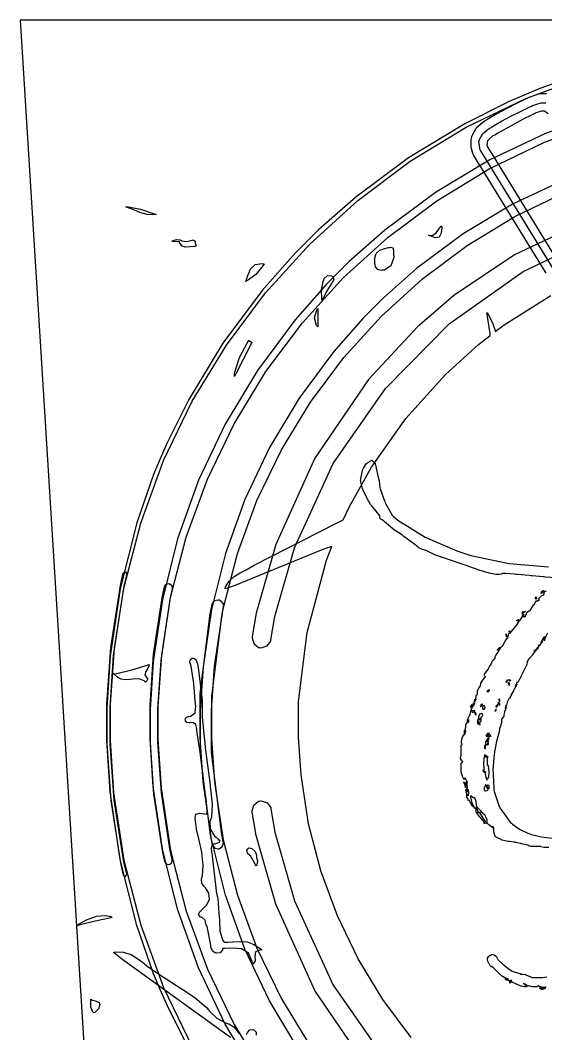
# Model space of a CAD drawing. Extents: x 103 to 248, y 22 to 332.
# Drawn here: x 111.4 to 154.9, y 112.5 to 196.6 of the extents above; entities that cross this region are included whole.
import ezdxf

# ---------------------------------------------------------------- set-up
doc = ezdxf.new("R2010")
doc.units = 0
doc.header["$MEASUREMENT"] = 0

msp = doc.modelspace()

# ---------------------------------------------------------------- linework, layer by layer
at = {"color": 32}
for points in [[(178.329, 196.603), (111.372, 196.603), (117.651, 95.25)], [(154.987, 190.5), (154.729, 190.5), (154.729, 190.5), (154.402, 190.5), (153.537, 190.209), (153.422, 190.147), (153.191, 190.036), (152.496, 189.694), (151.703, 189.289), (150.923, 188.863), (150.256, 188.479), (150.037, 188.347), (149.86, 188.243), (149.171, 187.652), (148.766, 186.956), (148.732, 186.796), (148.704, 186.673), (148.704, 186.064), (148.88, 185.491), (148.942, 185.385), (154.94, 175.613)], [(155.601, 177.165), (150.609, 185.315), (150.107, 186.126), (150.063, 186.206), (150.129, 186.619), (150.564, 187.034), (150.706, 187.113), (150.924, 187.237), (151.58, 187.608), (152.333, 188.022), (153.092, 188.423), (153.763, 188.765), (153.988, 188.877), (154.076, 188.913), (154.565, 189.089), (154.729, 189.089), (154.729, 189.089), (154.833, 189.089), (155.134, 188.878)], [(143.761, 112.236), (141.412, 115.375), (139.368, 118.736), (137.651, 122.302), (136.278, 126.049), (135.272, 129.959), (134.654, 134.01), (134.444, 137.14), (134.444, 138.183), (134.444, 140.091), (135.158, 145.813), (136.754, 151.819), (137.195, 152.965), (136.453, 152.701), (132.793, 151.201), (129.099, 149.702), (128.341, 149.437), (128.392, 149.6), (128.661, 150.053), (129.103, 150.469), (129.605, 150.767), (129.982, 150.957), (130.105, 151.025), (130.756, 151.395), (137.459, 154.843), (138.148, 155.152), (138.666, 156.276), (140.495, 159.524), (143.333, 163.562), (146.62, 167.222), (149.349, 169.711), (150.319, 170.462), (150.309, 170.63), (150.079, 172.209), (150.071, 172.368), (150.168, 172.174), (150.526, 171.415), (150.724, 170.869), (150.742, 170.78), (151.474, 171.327), (155.341, 173.779)], [(128.8, 112.211), (119.971, 118.579), (119.098, 119.275), (119.289, 119.316), (119.891, 119.311), (120.552, 119.108), (121.121, 118.759), (121.509, 118.459), (121.638, 118.357), (121.867, 118.164), (123.088, 117.33), (124.328, 116.549), (124.567, 116.381), (124.777, 116.24), (125.832, 115.527), (126.796, 114.706), (126.964, 114.512), (127.07, 114.39), (127.652, 113.829), (128.375, 113.426), (128.552, 113.382), (128.648, 113.356), (129.077, 113.101), (129.416, 112.704), (129.469, 112.606), (129.514, 112.528)], [(130.127, 112.477), (130.175, 112.572), (130.21, 112.634), (130.386, 112.845), (130.635, 112.879), (130.704, 112.853), (130.765, 112.837), (130.915, 112.66), (130.925, 112.413)]]:
    msp.add_lwpolyline(points, dxfattribs=at)
at = {"color": 7}
for points in [[(158.461, 192.34), (154.442, 190.947), (153.142, 190.394), (151.885, 189.862), (148.215, 188.022), (143.559, 185.2), (139.185, 181.941), (136.085, 179.225), (135.114, 178.259), (134.142, 177.287), (131.411, 174.188), (128.147, 169.814), (125.331, 165.158), (123.505, 161.49), (122.979, 160.231), (122.426, 158.931), (121.033, 154.911), (119.644, 149.441), (118.81, 143.847), (118.533, 139.573), (118.533, 138.148), (118.533, 136.579), (118.877, 131.869), (119.678, 126.709), (119.908, 125.695), (119.917, 125.678), (120.067, 125.581), (120.085, 125.589), (120.103, 125.598), (120.2, 125.749), (120.191, 125.765), (119.961, 126.78), (119.159, 131.918), (118.816, 136.591), (118.816, 138.148), (118.816, 139.589), (119.107, 143.904), (119.962, 149.497), (121.354, 154.896), (123.253, 160.074), (125.63, 165.004), (128.458, 169.654), (131.706, 174), (135.347, 178.008), (139.353, 181.653), (143.693, 184.904), (148.342, 187.734), (153.27, 190.114), (158.446, 192.016)], [(155.539, 176), (149.542, 185.773), (149.498, 185.835), (149.383, 186.549), (149.401, 186.619), (149.427, 186.726), (149.722, 187.206), (150.247, 187.635), (150.39, 187.714), (150.607, 187.845), (151.27, 188.228), (152.038, 188.649), (152.819, 189.043), (153.509, 189.371), (153.741, 189.478), (153.837, 189.522), (154.532, 189.758), (154.763, 189.758), (154.926, 189.758)], [(159.757, 188.935), (154.896, 187.197), (150.228, 184.989), (145.785, 182.321), (141.596, 179.203), (138.62, 176.582), (137.69, 175.647), (136.758, 174.717), (134.144, 171.741), (131.031, 167.551), (128.363, 163.109), (126.153, 158.441), (124.412, 153.58), (123.153, 148.553), (122.388, 143.386), (122.131, 139.431), (122.131, 138.113), (122.131, 136.689), (122.426, 132.416), (123.128, 127.742), (123.332, 126.824), (123.34, 126.78), (123.471, 126.621), (123.675, 126.569), (123.719, 126.577), (123.763, 126.587), (123.921, 126.717), (123.974, 126.92), (123.965, 126.964), (123.771, 127.874), (123.074, 132.504), (122.767, 136.737), (122.767, 138.148), (122.767, 139.488), (123.037, 143.505), (123.833, 148.708), (125.127, 153.732), (126.894, 158.549), (129.106, 163.134), (131.735, 167.459), (134.755, 171.498), (138.143, 175.226), (141.868, 178.615), (145.905, 181.636), (150.227, 184.267), (154.809, 186.479), (159.622, 188.244)], [(156.479, 183.378), (152.178, 181.342), (148.083, 178.879), (144.221, 176.002), (141.476, 173.583), (140.618, 172.721), (139.758, 171.862), (137.348, 169.116), (134.48, 165.249), (132.023, 161.151), (129.989, 156.846), (128.389, 152.363), (127.231, 147.727), (126.53, 142.969), (126.294, 139.326), (126.294, 138.113), (126.294, 135.643), (127.114, 129.046), (127.283, 128.235), (127.291, 128.174), (127.484, 127.94), (127.784, 127.865), (127.846, 127.882), (127.908, 127.9), (128.142, 128.098), (128.217, 128.385), (128.199, 128.447), (128.04, 129.241), (127.212, 135.895), (127.212, 138.113), (127.212, 139.338), (127.46, 143.013), (128.189, 147.773), (129.374, 152.37), (130.992, 156.778), (133.018, 160.973), (135.427, 164.932), (138.194, 168.631), (141.296, 172.041), (144.708, 175.143), (148.405, 177.911), (152.364, 180.321), (156.56, 182.345)], [(159.534, 180.557), (152.334, 177.139), (147.319, 173.775), (145.803, 172.472), (144.3, 171.185), (140.242, 166.794), (135.792, 160.289), (132.547, 153.13), (130.912, 147.425), (130.598, 145.485), (130.58, 145.38), (130.73, 144.895), (131.127, 144.587), (131.233, 144.569), (131.338, 144.552), (131.823, 144.701), (132.133, 145.098), (132.151, 145.204), (132.467, 147.144), (134.112, 152.852), (137.317, 159.844), (141.633, 166.07), (146.926, 171.415), (153.066, 175.769), (159.916, 179.018)], [(155.777, 150.363), (154.896, 150.416), (154.799, 150.424), (154.701, 150.434), (153.793, 150.522), (153.705, 150.53), (153.589, 150.54), (152.532, 150.628), (152.436, 150.636), (152.338, 150.646), (151.59, 150.706), (151.342, 150.706), (151.271, 150.672), (151.262, 150.664), (151.056, 150.636), (150.989, 150.636), (150.777, 150.636), (150.239, 150.75), (150.143, 150.777), (150.045, 150.804), (149.401, 150.998), (148.546, 151.299), (148.343, 151.378), (148.157, 151.422), (146.543, 151.987), (146.403, 152.047), (146.403, 152.011), (146.226, 152.083), (146.19, 152.093), (145.777, 152.242), (145.733, 152.26), (145.689, 152.277), (145.248, 152.514), (145.204, 152.54), (145.176, 152.55), (144.938, 152.638), (144.921, 152.647), (144.903, 152.656), (144.691, 152.709), (144.675, 152.717), (144.647, 152.717), (144.577, 152.745), (144.569, 152.753), (144.559, 152.762), (144.382, 152.877), (144.356, 152.893), (144.329, 152.911), (143.95, 153.212), (143.897, 153.246), (143.844, 153.282), (143.176, 153.785), (143.087, 153.847), (143.051, 153.881), (142.452, 154.27), (142.416, 154.288), (142.089, 154.553), (142.063, 154.587), (141.358, 155.152), (141.358, 155.152), (141.296, 155.178), (141.288, 155.186), (141.278, 155.196), (141.19, 155.284), (141.181, 155.292), (141.181, 155.505), (141.181, 155.505), (140.794, 155.998), (140.766, 156.016), (140.476, 156.343), (140.442, 156.387), (140.406, 156.431), (140.115, 156.925), (140.089, 156.986), (140.061, 157.04), (139.796, 157.631), (139.77, 157.692), (139.743, 157.754), (139.602, 158.309), (139.594, 158.361), (139.584, 158.433), (139.735, 159.261), (139.77, 159.349), (139.814, 159.447), (140.069, 159.826), (140.396, 160.065), (140.476, 160.091), (140.51, 160.1), (140.776, 159.834), (140.794, 159.772), (140.811, 159.712), (140.987, 158.918), (141.005, 158.82), (141.111, 158.397), (141.181, 157.832), (141.207, 157.736), (141.56, 156.731), (141.604, 156.633), (141.648, 156.529), (142.204, 155.557), (142.276, 155.469), (142.673, 155.144), (144.926, 153.724), (147.548, 152.586), (148.131, 152.4), (148.704, 152.207), (151.883, 151.546), (155.153, 151.271)], [(125.331, 111.281), (123.505, 114.949), (122.979, 116.204), (122.426, 117.507), (121.033, 121.526), (119.644, 126.996), (118.81, 132.592), (118.533, 136.865), (118.533, 138.289), (118.533, 139.86), (118.877, 144.569), (119.678, 149.728), (119.908, 150.742), (119.917, 150.76), (120.067, 150.858), (120.085, 150.848), (120.103, 150.84), (120.2, 150.69), (120.191, 150.672), (119.961, 149.658), (119.159, 144.52), (118.816, 139.847), (118.816, 138.289), (118.816, 136.85), (119.107, 132.534), (119.962, 126.944), (121.354, 121.546), (123.253, 116.368), (125.63, 111.442)], [(131.031, 108.887), (128.363, 113.33), (126.153, 117.996), (124.412, 122.858), (123.153, 127.886), (122.388, 133.051), (122.131, 137.007), (122.131, 138.325), (122.131, 139.75), (122.426, 144.022), (123.128, 148.697), (123.332, 149.614), (123.34, 149.658), (123.471, 149.816), (123.675, 149.87), (123.719, 149.86), (123.763, 149.852), (123.921, 149.72), (123.974, 149.516), (123.965, 149.472), (123.771, 148.564), (123.074, 143.933), (122.767, 139.7), (122.767, 138.289), (122.767, 136.951), (123.037, 132.934), (123.833, 127.732), (125.127, 122.71), (126.894, 117.894), (129.106, 113.312), (131.735, 108.99)], [(155.177, 127.988), (154.919, 127.988), (154.833, 127.988), (154.754, 127.988), (154.525, 128.05), (154.517, 128.058), (154.34, 128.058), (154.322, 128.058), (154.27, 128.058), (154.27, 128.058), (154.252, 128.058), (154.212, 128.058), (154.2, 128.058), (153.741, 128.058), (153.713, 128.058), (153.643, 128.086), (153.635, 128.094), (153.607, 128.094), (153.537, 128.12), (153.529, 128.129), (153.519, 128.138), (153.446, 128.165), (153.422, 128.165), (153.378, 128.174), (152.911, 128.297), (152.859, 128.305), (152.805, 128.323), (152.474, 128.411), (152.364, 128.411), (152.328, 128.421), (151.923, 128.473), (151.871, 128.481), (151.817, 128.491), (151.316, 128.605), (151.271, 128.623), (151.217, 128.641), (150.803, 128.844), (150.777, 128.87), (150.741, 128.898), (150.627, 129.276), (150.636, 129.329), (150.636, 129.329), (150.636, 129.363), (150.636, 129.363), (150.636, 129.399), (150.636, 129.435), (150.636, 129.514), (150.636, 129.54), (150.636, 129.594), (150.547, 129.735), (150.53, 129.752), (150.53, 129.61), (150.213, 129.858), (150.107, 129.963), (150.107, 129.963), (150.071, 129.963), (150.071, 129.963), (150.037, 129.963), (149.967, 130.035), (150.071, 130.035), (150.079, 130.044), (150.079, 130.219), (150.071, 130.245), (150.061, 130.273), (149.913, 130.599), (149.895, 130.634), (149.877, 130.67), (149.552, 130.934), (149.508, 130.951), (149.614, 130.951), (149.261, 131.304), (149.295, 131.34), (149.225, 131.34), (149.215, 131.349), (149.189, 131.422), (149.189, 131.446), (149.189, 131.516), (149.155, 131.763), (149.145, 131.798), (149.085, 132.009), (149.085, 132.009), (149.085, 132.037), (148.995, 132.107), (148.978, 132.115), (148.916, 132.115), (148.748, 132.23), (148.732, 132.256), (148.66, 132.221), (148.678, 132.161), (148.792, 131.692), (148.802, 131.656), (148.81, 131.63), (148.96, 131.367), (148.978, 131.34), (148.942, 131.34), (148.942, 131.367), (148.828, 131.437), (148.802, 131.446), (148.784, 131.516), (148.612, 131.869), (148.555, 131.869), (148.483, 131.869), (148.483, 131.922), (148.457, 132.079), (148.449, 132.079), (148.379, 132.079), (148.379, 132.079), (148.379, 132.292), (148.379, 132.362), (148.379, 132.424), (148.316, 132.6), (148.307, 132.608), (148.334, 132.582), (148.422, 132.345), (148.413, 132.328), (148.519, 132.292), (148.528, 132.328), (148.555, 132.514), (148.555, 132.574), (148.546, 132.584), (148.492, 132.734), (148.483, 132.751), (148.413, 132.751), (148.449, 133.033), (148.413, 133.103), (148.422, 133.148), (148.395, 133.5), (148.379, 133.526), (148.361, 133.554), (148.245, 133.765), (148.237, 133.773), (148.237, 133.773), (148.175, 133.642), (148.167, 133.633), (148.167, 133.66), (148.113, 133.739), (148.096, 133.739), (148.096, 133.703), (148.078, 133.747), (147.928, 134.241), (147.92, 134.302), (147.91, 134.364), (147.91, 134.857), (147.92, 134.902), (147.92, 134.902), (147.92, 134.938), (147.92, 134.938), (147.92, 134.973), (147.954, 135.008), (147.954, 135.018), (147.99, 135.044), (147.99, 135.044), (147.99, 135.044), (148.042, 135.106), (148.06, 135.114), (148.051, 135.123), (147.972, 135.212), (147.954, 135.22), (147.945, 135.23), (147.858, 135.352), (147.85, 135.36), (147.92, 135.643), (147.928, 135.661), (147.928, 135.961), (147.92, 135.996), (147.92, 136.049), (147.92, 136.169), (147.92, 136.208), (147.92, 136.27), (147.92, 136.409), (147.92, 136.455), (147.928, 136.464), (147.99, 136.537), (147.99, 136.561), (147.981, 136.571), (147.954, 136.616), (147.954, 136.631), (147.954, 136.737), (147.954, 136.737), (147.981, 136.992), (147.99, 137.018), (147.998, 137.046), (148.087, 137.311), (148.096, 137.337), (148.096, 137.231), (148.105, 137.24), (148.193, 137.363), (148.203, 137.371), (148.211, 137.389), (148.211, 137.567), (148.203, 137.583), (148.237, 137.619), (148.237, 137.619), (148.237, 137.654), (148.237, 137.654), (148.237, 137.654), (148.237, 137.681), (148.237, 137.69), (148.273, 137.724), (148.263, 137.742), (148.263, 137.857), (148.273, 137.866), (148.273, 137.893), (148.298, 137.964), (148.307, 137.972), (148.307, 137.998), (148.307, 138.057), (148.307, 138.077), (148.307, 138.104), (148.307, 138.164), (148.307, 138.183), (148.413, 138.325), (148.59, 138.535), (148.562, 138.535), (148.503, 138.535), (148.483, 138.535), (148.466, 138.535), (148.413, 138.535), (148.413, 138.535), (148.59, 138.888), (148.66, 138.994), (148.66, 139.039), (148.686, 139.163), (148.696, 139.171), (148.802, 139.524), (148.81, 139.542), (148.872, 139.664), (148.872, 139.664), (148.908, 139.736), (148.978, 139.84), (149.013, 140.123), (149.013, 140.115), (149.067, 140.089), (149.085, 140.089), (149.085, 140.229), (149.119, 140.37), (149.155, 140.442), (149.155, 140.582), (149.189, 140.618), (149.189, 140.627), (149.225, 140.652), (149.225, 140.652), (149.225, 140.652), (149.261, 140.68), (149.261, 140.688), (149.261, 140.794), (149.261, 140.82), (149.261, 140.88), (149.261, 140.899), (149.261, 140.927), (149.261, 140.986), (149.261, 141.005), (149.437, 141.323), (149.437, 141.288), (149.508, 141.394), (149.542, 141.604), (149.55, 141.622), (149.701, 141.861), (149.718, 141.887), (149.736, 141.914), (149.913, 142.117), (149.931, 142.133), (149.921, 142.143), (149.86, 142.242), (149.86, 142.276), (149.86, 142.346), (149.86, 142.373), (149.913, 142.444), (149.931, 142.452), (149.939, 142.47), (150.142, 142.761), (150.177, 142.805), (150.319, 143.122), (150.39, 143.122), (150.39, 143.149), (150.414, 143.228), (150.424, 143.228), (150.39, 143.228), (150.398, 143.237), (150.46, 143.31), (150.46, 143.334), (150.46, 143.361), (150.496, 143.421), (150.496, 143.44), (150.566, 143.51), (150.592, 143.528), (150.742, 143.7), (150.742, 143.757), (150.742, 143.793), (150.742, 143.819), (150.767, 143.889), (150.777, 143.897), (151.059, 144.322), (151.095, 144.427), (151.129, 144.427), (151.201, 144.533), (151.165, 144.533), (151.201, 144.603), (151.201, 144.569), (151.342, 144.709), (151.358, 144.737), (151.536, 145.036), (151.554, 145.062), (151.57, 145.089), (151.721, 145.354), (151.73, 145.38), (151.801, 145.38), (151.765, 145.415), (151.781, 145.433), (151.835, 145.605), (151.835, 145.661), (151.907, 145.767), (151.977, 145.767), (152.047, 145.874), (152.011, 145.874), (152.083, 145.91), (152.576, 146.509), (152.593, 146.536), (152.761, 146.8), (152.789, 146.826), (152.805, 146.853), (153.017, 147.205), (153.035, 147.249), (153.106, 147.179), (153.07, 147.108), (153.142, 147.108), (153.176, 147.144), (153.246, 147.144), (153.246, 147.17), (153.272, 147.233), (153.282, 147.249), (153.282, 147.277), (153.318, 147.336), (153.318, 147.355), (153.318, 147.355), (153.37, 147.489), (153.388, 147.497), (153.352, 147.497), (153.387, 147.515), (153.653, 147.691), (153.671, 147.708), (153.697, 147.726), (153.784, 147.876), (153.775, 147.884), (153.793, 147.928), (153.938, 148.131), (153.988, 148.131), (153.988, 148.175), (154.048, 148.299), (154.058, 148.307), (154.2, 148.483), (154.2, 148.449), (154.27, 148.449), (154.27, 148.483), (154.34, 148.483), (154.34, 148.483), (154.376, 148.511), (154.376, 148.519), (154.366, 148.529), (154.34, 148.602), (154.34, 148.626), (154.348, 148.635), (154.437, 148.714), (154.446, 148.732), (154.455, 148.741), (154.543, 148.828), (154.553, 148.836), (154.561, 148.846), (154.648, 148.934), (154.657, 148.942), (154.657, 148.908), (154.684, 148.918), (154.799, 148.989), (154.799, 149.013), (154.799, 149.04), (154.799, 149.1), (154.799, 149.119), (154.763, 149.119), (154.905, 149.261), (154.914, 149.253), (155, 149.287)], [(134.48, 111.153), (132.023, 115.252), (129.989, 119.557), (128.389, 124.04), (127.231, 128.676), (126.53, 133.434), (126.294, 137.076), (126.294, 138.289), (126.294, 140.758), (127.114, 147.356), (127.283, 148.167), (127.291, 148.229), (127.484, 148.463), (127.784, 148.537), (127.846, 148.519), (127.908, 148.511), (128.142, 148.317), (128.217, 148.016), (128.199, 147.954), (128.04, 147.161), (127.212, 140.508), (127.212, 138.289), (127.212, 137.065), (127.46, 133.39), (128.189, 128.63), (129.374, 124.033), (130.992, 119.625), (133.018, 115.43), (135.427, 111.471)], [(155.072, 145.759), (154.922, 145.495), (154.905, 145.451), (154.905, 145.451), (154.905, 145.415), (154.905, 145.415), (154.905, 145.38), (154.896, 145.398), (154.833, 145.485), (154.833, 145.485), (154.905, 145.344), (154.763, 145.238), (154.763, 145.266), (154.799, 145.325), (154.799, 145.344), (154.799, 145.372), (154.799, 145.431), (154.799, 145.451), (154.781, 145.434), (154.666, 145.292), (154.657, 145.274), (154.648, 145.266), (154.587, 145.141), (154.587, 145.098), (154.657, 145.062), (154.376, 144.709), (154.366, 144.719), (154.304, 144.779), (154.304, 144.779), (154.34, 144.675), (154.128, 144.392), (153.952, 144.146), (153.934, 144.128), (153.784, 143.915), (153.775, 143.897), (153.766, 143.889), (153.591, 143.687), (153.565, 143.651), (153.537, 143.625), (153.388, 143.407), (153.388, 143.334), (153.352, 143.158), (153.106, 142.663), (153.096, 142.655), (153.008, 142.444), (152.999, 142.416), (152.981, 142.382), (152.867, 142.179), (152.859, 142.169), (152.849, 142.169), (152.823, 142.117), (152.823, 142.099), (152.823, 142.073), (152.797, 142.003), (152.789, 141.993), (152.612, 141.676), (152.506, 141.676), (152.506, 141.534), (152.436, 141.323), (152.418, 141.297), (152.268, 141.032), (152.26, 141.005), (152.25, 140.979), (152.073, 140.716), (152.047, 140.688), (152.047, 140.582), (151.977, 140.476), (151.977, 140.476), (151.977, 140.442), (151.977, 140.442), (151.977, 140.406), (151.967, 140.397), (151.907, 140.335), (151.907, 140.335), (151.907, 140.335), (151.879, 140.299), (151.871, 140.299), (151.835, 140.265), (151.825, 140.247), (151.739, 140.045), (151.73, 140.017), (151.721, 140.001), (151.667, 139.798), (151.658, 139.77), (151.658, 139.77), (151.624, 139.77), (151.624, 139.77), (151.588, 139.77), (151.658, 139.63), (151.649, 139.613), (151.588, 139.493), (151.588, 139.453), (151.579, 139.437), (151.526, 139.321), (151.518, 139.311), (151.518, 139.223), (151.456, 138.994), (151.448, 138.958), (151.448, 138.924), (151.448, 138.924), (151.448, 138.888), (151.448, 138.888), (151.448, 138.854), (151.43, 138.81), (151.271, 138.642), (151.271, 138.642), (151.271, 138.465), (151.271, 138.421), (151.244, 138.307), (151.235, 138.289), (151.226, 138.272), (151.173, 138.034), (151.165, 138.006), (151.165, 137.99), (151.138, 137.946), (151.129, 137.936), (151.12, 137.928), (151.095, 137.882), (151.095, 137.866), (151.095, 137.84), (151.095, 137.781), (151.095, 137.76), (151.095, 137.743), (151.095, 137.703), (151.095, 137.69), (150.883, 136.878), (150.855, 136.799), (150.688, 135.917), (150.672, 135.819), (150.662, 135.723), (150.574, 134.753), (150.566, 134.655), (150.548, 134.515), (150.609, 132.927), (150.636, 132.751), (150.662, 132.618), (151.068, 131.393), (151.129, 131.269), (151.191, 131.155), (151.985, 130.096), (152.083, 129.999), (152.18, 129.91), (152.761, 129.505), (153.449, 129.17), (153.599, 129.117), (153.749, 129.064), (154.583, 128.862), (155.459, 128.764)], [(140.242, 109.609), (135.792, 116.114), (132.547, 123.273), (130.912, 128.977), (130.598, 130.917), (130.58, 131.022), (130.73, 131.507), (131.127, 131.816), (131.233, 131.833), (131.338, 131.851), (131.823, 131.702), (132.133, 131.304), (132.151, 131.197), (132.467, 129.258), (134.112, 123.551), (137.317, 116.558), (141.633, 110.333)], [(154.94, 116.346), (154.869, 116.346), (154.869, 116.346), (154.833, 116.373), (154.833, 116.381), (154.553, 116.381), (154.553, 116.417), (154.481, 116.417), (154.446, 116.417), (154.41, 116.417), (154.392, 116.417), (154.34, 116.497), (154.34, 116.523), (154.164, 116.417), (154.128, 116.417), (154.094, 116.417), (154.032, 116.417), (153.892, 116.417), (153.847, 116.417), (153.767, 116.417), (153.545, 116.506), (153.529, 116.523), (153.501, 116.506), (153.309, 116.417), (153.246, 116.417), (153.148, 116.417), (152.903, 116.479), (152.859, 116.487), (152.815, 116.497), (152.196, 116.771), (152.117, 116.805), (152.153, 116.84), (152.083, 116.946), (152.055, 116.946), (151.985, 116.885), (151.977, 116.876), (151.801, 116.946), (151.801, 116.982), (151.711, 117.078), (151.694, 117.086), (151.676, 117.086), (151.624, 117.086), (151.624, 117.086), (151.588, 117.086), (151.554, 117.158), (151.536, 117.168), (151.27, 117.343), (151.235, 117.369), (151.2, 117.396), (150.697, 117.89), (150.636, 117.968), (150.627, 117.96), (150.388, 118.11), (150.354, 118.145), (150.309, 118.181), (150.107, 118.605), (150.107, 118.746), (150.107, 118.807), (150.221, 118.976), (150.247, 118.992), (150.274, 119.01), (150.439, 119.098), (150.496, 119.098), (150.54, 119.098), (150.654, 119.072), (150.672, 119.063), (150.688, 119.054), (150.803, 118.966), (150.813, 118.956), (150.813, 118.956), (150.917, 118.754), (150.953, 118.71), (150.987, 118.666), (151.428, 118.261), (151.482, 118.217), (151.535, 118.172), (152.099, 117.766), (152.153, 117.722), (152.214, 117.687), (152.769, 117.537), (152.823, 117.545), (152.823, 117.475), (152.929, 117.475), (153.008, 117.475), (153.22, 117.449), (153.246, 117.439), (153.281, 117.431), (153.749, 117.228), (153.811, 117.192), (154.41, 117.192), (154.437, 117.192), (154.496, 117.192), (154.517, 117.192), (154.543, 117.192), (154.602, 117.192), (154.623, 117.192), (155.01, 117.263)]]:
    msp.add_lwpolyline(points, dxfattribs=at)
at = {"color": 32}
for points in [[(122.626, 180.482), (122.447, 180.458), (121.897, 180.487), (121.267, 180.654), (120.69, 180.894), (120.265, 181.07), (120.121, 181.115), (120.332, 181.125), (121.346, 180.945), (122.396, 180.57), (122.626, 180.482)], [(146.297, 179.564), (146.301, 179.407), (146.265, 178.933), (146.094, 178.608), (145.751, 178.568), (145.334, 178.72), (145.204, 178.788), (145.289, 178.763), (145.577, 178.785), (145.842, 178.978), (146.061, 179.27), (146.231, 179.498), (146.297, 179.564)], [(124.671, 178.365), (124.75, 178.313), (125.148, 178.247), (125.545, 178.339), (125.625, 178.365), (125.666, 178.377), (125.826, 178.303), (125.862, 178.118), (125.871, 178.083), (125.888, 178.048), (125.942, 177.894), (125.833, 177.832), (125.801, 177.836), (125.718, 177.85), (125.458, 177.822), (125.102, 177.779), (124.788, 177.861), (124.594, 178.125), (124.567, 178.223), (124.406, 178.223), (124.05, 178.259), (123.931, 178.259), (124.001, 178.313), (124.314, 178.431), (124.609, 178.391), (124.671, 178.365)], [(140.758, 176.778), (140.758, 176.895), (140.877, 177.245), (141.177, 177.523), (141.577, 177.676), (141.888, 177.745), (141.993, 177.764), (142.052, 177.777), (142.251, 177.73), (142.314, 177.535), (142.305, 177.289), (142.318, 177.129), (142.346, 177.094), (142.336, 176.918), (142.094, 176.24), (141.552, 175.878), (141.394, 175.86), (141.298, 175.855), (141.011, 175.934), (140.823, 176.16), (140.763, 176.466), (140.758, 176.7), (140.758, 176.778)], [(131.586, 176.389), (131.47, 176.222), (130.889, 175.508), (130.201, 175.004), (130.035, 174.942), (130.105, 175.055), (130.241, 175.442), (130.452, 175.97), (130.842, 176.348), (131.408, 176.423), (131.586, 176.389)], [(136.525, 175.084), (136.558, 175.185), (136.838, 175.424), (137.168, 175.393), (137.231, 175.367), (137.282, 175.34), (137.357, 175.098), (137.221, 174.845), (137.195, 174.801), (137.106, 174.697), (136.762, 174.092), (136.455, 173.47), (136.385, 173.354), (136.367, 173.505), (136.347, 174.234), (136.471, 174.943), (136.525, 175.084)], [(136.032, 172.685), (136.032, 172.306), (136.032, 171.453), (136.032, 171.167), (135.934, 171.292), (135.766, 171.914), (135.952, 172.552), (136.032, 172.685)], [(130.315, 170.039), (130.333, 170.031), (130.546, 169.908), (130.564, 169.898), (130.44, 169.66), (129.239, 167.279), (129.117, 167.04), (129.133, 167.332), (129.544, 168.633), (130.183, 169.81), (130.315, 170.039)], [(122.061, 143.158), (122.047, 143.08), (121.934, 142.857), (121.765, 142.576), (121.708, 142.295), (121.852, 142.048), (121.921, 141.993), (121.936, 141.978), (121.871, 141.812), (121.747, 141.708), (121.744, 141.71), (121.645, 141.804), (121.238, 141.964), (120.698, 141.958), (120.151, 141.901), (119.743, 141.939), (119.628, 141.993), (119.6, 142.011), (119.441, 142.121), (119.177, 142.32), (119.098, 142.382), (119.371, 142.417), (120.618, 142.717), (121.813, 143.087), (122.061, 143.158)], [(130.598, 118.287), (130.579, 118.521), (130.3, 119.206), (129.707, 119.575), (128.94, 119.626), (128.331, 119.592), (128.129, 119.592), (128.129, 119.505), (127.952, 119.245), (127.635, 119.231), (127.565, 119.239), (127.503, 119.248), (127.291, 119.407), (127.185, 119.672), (127.176, 119.732), (127.167, 119.892), (126.85, 121.418), (126.788, 121.568), (126.762, 121.63), (126.708, 121.951), (126.457, 122.188), (126.365, 122.202), (126.299, 122.217), (126.139, 122.432), (126.293, 122.714), (126.365, 122.767), (126.485, 122.864), (126.81, 123.205), (127.044, 123.676), (126.999, 124.186), (126.728, 124.626), (126.611, 124.743), (126.576, 124.779), (126.427, 125.021), (126.383, 125.316), (126.401, 125.377), (126.475, 125.647), (126.541, 126.503), (126.421, 127.609), (126.176, 128.702), (125.987, 129.514), (125.942, 129.786), (125.916, 129.942), (125.856, 130.412), (125.92, 130.74), (126.214, 130.829), (126.672, 130.77), (126.824, 130.74), (126.858, 130.961), (126.766, 132.045), (126.585, 133.13), (126.577, 133.35), (126.559, 133.712), (126.333, 135.52), (126.056, 137.328), (126.012, 137.69), (126.005, 137.76), (125.983, 137.968), (125.91, 138.193), (125.739, 138.325), (125.491, 138.34), (125.413, 138.325), (125.377, 138.316), (125.182, 138.339), (125.06, 138.487), (125.06, 138.535), (125.05, 138.588), (125.12, 138.762), (125.298, 138.846), (125.342, 138.854), (125.475, 138.89), (125.862, 139.167), (125.932, 139.71), (125.906, 139.876), (125.862, 140.159), (125.756, 141.588), (125.545, 143.017), (125.448, 143.298), (125.43, 143.342), (125.447, 143.546), (125.605, 143.678), (125.659, 143.687), (125.725, 143.695), (125.946, 143.55), (126.03, 143.281), (126.048, 143.228), (126.109, 142.903), (126.435, 140.21), (126.435, 139.311), (126.443, 138.766), (126.722, 136.066), (127.087, 133.368), (127.14, 132.821), (127.158, 132.61), (127.273, 131.565), (127.211, 130.502), (127.14, 130.281), (127.096, 130.158), (127.105, 129.519), (127.467, 128.932), (127.599, 128.834), (127.652, 128.793), (127.805, 128.658), (127.899, 128.499), (127.808, 128.368), (127.547, 128.284), (127.459, 128.271), (127.401, 128.261), (127.247, 128.137), (127.199, 127.888), (127.234, 127.591), (127.274, 127.386), (127.283, 127.317), (127.309, 127.026), (127.643, 124.178), (127.706, 123.895), (127.74, 123.737), (127.864, 122.185), (127.882, 122.025), (127.89, 121.867), (127.917, 121.048), (128.155, 120.263), (128.271, 120.121), (128.564, 120.142), (129.45, 120.191), (130.171, 120.147), (130.725, 119.932), (131.241, 119.601), (131.41, 119.485), (131.276, 119.483), (130.881, 119.324), (130.805, 118.98), (130.828, 118.588), (130.674, 118.321), (130.598, 118.287)], [(130.175, 127.812), (130.19, 127.853), (130.32, 127.944), (130.466, 127.927), (130.492, 127.918), (130.57, 127.891), (130.841, 127.663), (130.951, 127.351), (130.951, 127.247), (130.951, 127.157), (131.039, 126.886), (130.981, 126.544), (130.917, 126.471), (130.881, 126.533), (130.526, 127.15), (130.492, 127.212), (130.474, 127.266), (130.24, 127.459), (130.142, 127.748), (130.175, 127.812)], [(116.064, 121.496), (116.242, 121.642), (116.848, 121.989), (117.686, 122.283), (118.445, 122.35), (118.886, 122.253), (118.992, 122.167), (118.754, 122.115), (117.581, 121.859), (116.337, 121.568), (116.064, 121.496)], [(117.475, 114.264), (117.395, 114.336), (117.219, 114.751), (117.219, 115.272), (117.228, 115.394), (117.299, 115.36), (117.674, 115.232), (117.924, 115.086), (117.934, 115.042), (117.96, 114.963), (117.862, 114.601), (117.554, 114.308), (117.475, 114.264)]]:
    msp.add_lwpolyline(points, close=True, dxfattribs=at)
at = {"color": 7}
for points in [[(154.553, 149.049), (154.553, 149.049), (154.577, 149.181), (154.587, 149.189), (154.587, 149.217), (154.693, 149.295), (154.729, 149.295), (154.693, 149.225), (154.553, 149.049)], [(154.128, 148.766), (154.132, 148.762), (154.128, 148.732), (154.128, 148.732), (154.128, 148.732), (154.128, 148.678), (154.128, 148.66), (154.2, 148.66), (154.164, 148.59), (154.094, 148.59), (154.094, 148.626), (154.058, 148.626), (154.128, 148.766)], [(153.07, 147.531), (153.078, 147.541), (153.203, 147.567), (153.246, 147.567), (153.07, 147.461), (153.06, 147.445), (152.999, 147.321), (152.999, 147.321), (152.99, 147.33), (152.99, 147.417), (152.999, 147.425), (152.999, 147.497), (152.999, 147.515), (153.025, 147.559), (153.035, 147.567), (153.07, 147.567), (153.07, 147.531)], [(153.07, 147.321), (153.142, 147.285), (153.106, 147.215), (153.035, 147.249), (153.035, 147.249), (153.07, 147.303), (153.07, 147.321)], [(152.612, 146.792), (152.54, 146.792), (152.54, 146.809), (152.576, 146.849), (152.576, 146.862), (152.576, 146.871), (152.655, 146.896), (152.683, 146.896), (152.612, 146.792)], [(151.694, 145.451), (151.685, 145.451), (151.658, 145.637), (151.658, 145.697), (151.694, 145.451)], [(151.977, 145.944), (151.871, 145.838), (151.871, 145.865), (151.95, 145.944), (151.977, 145.944)], [(151.129, 144.603), (151.059, 144.498), (151.025, 144.498), (151.025, 144.525), (151.112, 144.595), (151.129, 144.603)], [(154.27, 144.427), (154.2, 144.533), (154.27, 144.603), (154.26, 144.595), (154.27, 144.47), (154.27, 144.427)], [(154.623, 145.132), (154.623, 145.098), (154.595, 144.992), (154.587, 144.992), (154.517, 144.992), (154.623, 145.132)], [(154.763, 145.238), (154.763, 145.238), (154.763, 145.238), (154.763, 145.238), (154.772, 145.248), (154.799, 145.293), (154.799, 145.308), (154.763, 145.238), (154.78, 145.248), (154.869, 145.215), (154.869, 145.204), (154.799, 145.204), (154.799, 145.132), (154.763, 145.238)], [(150.989, 144.356), (150.919, 144.356), (150.919, 144.384), (150.943, 144.463), (150.953, 144.463), (151.025, 144.427), (150.989, 144.356)], [(154.128, 144.427), (154.118, 144.4), (154.058, 144.25), (154.058, 144.25), (154.048, 144.242), (154.003, 144.216), (153.988, 144.216), (153.952, 144.286), (154.128, 144.427)], [(149.472, 141.323), (149.472, 141.315), (149.445, 141.288), (149.437, 141.288), (149.437, 141.288), (149.401, 141.288), (149.401, 141.288), (149.472, 141.323)], [(151.765, 141.817), (151.73, 141.887), (151.694, 141.817), (151.685, 141.809), (151.624, 141.709), (151.624, 141.676), (151.765, 141.817)], [(151.801, 141.676), (151.827, 141.676), (151.897, 141.65), (151.907, 141.64), (151.907, 141.588), (151.907, 141.468), (151.907, 141.428), (151.801, 141.676)], [(152.011, 141.853), (152.002, 141.844), (151.956, 141.781), (151.941, 141.781), (151.941, 141.781), (151.863, 141.894), (151.871, 141.923), (152.011, 141.853)], [(152.4, 141.358), (152.47, 141.534), (152.488, 141.54), (152.555, 141.514), (152.441, 141.392), (152.4, 141.358)], [(150.143, 141.041), (150.037, 140.935), (150.063, 140.927), (150.203, 140.927), (150.213, 140.935), (150.221, 140.944), (150.274, 141.032), (150.283, 141.041), (150.143, 141.041)], [(148.802, 139.56), (148.732, 139.56), (148.696, 139.736), (148.766, 139.736), (148.802, 139.56)], [(148.872, 139.77), (148.802, 139.77), (148.802, 139.798), (148.854, 139.876), (148.872, 139.876), (148.908, 139.84), (148.872, 139.912), (148.908, 139.912), (149.013, 139.983), (149.013, 139.93), (148.951, 139.788), (148.942, 139.77), (148.908, 139.876), (148.872, 139.77)], [(149.049, 140.299), (149.119, 140.299), (149.119, 140.265), (149.049, 140.159), (149.049, 140.299)], [(149.684, 139.876), (149.648, 139.876), (149.55, 139.788), (149.542, 139.77), (149.532, 139.762), (149.508, 139.689), (149.508, 139.664), (149.684, 139.806), (149.684, 139.876)], [(149.79, 139.417), (149.806, 139.427), (149.895, 139.58), (149.895, 139.63), (149.885, 139.657), (149.824, 139.77), (149.824, 139.77), (149.797, 139.77), (149.727, 139.71), (149.718, 139.7), (149.709, 139.692), (149.684, 139.619), (149.684, 139.594), (149.684, 139.524), (149.79, 139.417)], [(150.813, 139.594), (150.829, 139.604), (150.919, 139.703), (150.919, 139.736), (150.919, 139.772), (150.953, 139.85), (150.953, 139.876), (150.777, 139.7), (150.813, 139.594)], [(150.989, 140.017), (151.015, 140.017), (151.085, 139.93), (151.095, 139.912), (151.095, 139.878), (151.095, 139.798), (151.095, 139.77), (150.989, 140.017)], [(151.129, 140.123), (151.129, 140.151), (151.129, 140.21), (151.129, 140.229), (151.129, 140.247), (151.051, 140.299), (151.025, 140.299), (151.025, 140.247), (151.077, 140.089), (151.095, 140.089), (151.129, 140.123)], [(151.624, 139.56), (151.624, 139.63), (151.624, 139.577), (151.624, 139.458), (151.624, 139.417), (151.588, 139.524), (151.597, 139.524), (151.624, 139.551), (151.624, 139.56)], [(148.836, 139.171), (148.836, 139.171), (148.933, 139.233), (148.942, 139.241), (148.959, 139.251), (149.049, 139.324), (149.049, 139.347), (148.802, 139.311), (148.836, 139.171)], [(149.013, 139.207), (149.039, 139.207), (149.109, 139.119), (149.119, 139.101), (149.119, 139.066), (149.119, 138.986), (149.119, 138.958), (149.013, 139.207)], [(149.401, 138.253), (149.472, 138.148), (149.48, 138.166), (149.454, 138.316), (149.437, 138.325), (149.542, 138.429), (149.56, 138.457), (149.586, 138.66), (149.578, 138.678), (149.578, 138.782), (149.718, 138.924), (149.709, 138.942), (149.648, 139.03), (149.648, 139.03), (149.648, 139.03), (149.674, 139.092), (149.684, 139.101), (149.472, 139.065), (149.401, 138.924), (149.401, 138.924), (149.374, 138.888), (149.365, 138.888), (149.365, 138.748), (149.365, 138.722), (149.339, 138.651), (149.331, 138.642), (149.326, 138.637), (149.354, 138.571), (149.365, 138.571), (149.357, 138.563), (149.295, 138.57), (149.295, 138.571), (149.261, 138.571), (149.261, 138.555), (149.261, 138.515), (149.261, 138.501), (149.261, 138.483), (149.261, 138.443), (149.261, 138.429), (149.251, 138.413), (149.258, 138.289), (149.261, 138.289), (149.261, 138.272), (149.286, 138.228), (149.295, 138.219), (149.401, 138.253)], [(150.706, 139.311), (150.777, 139.311), (150.848, 139.417), (150.777, 139.417), (150.706, 139.311)], [(150.742, 139.311), (150.742, 139.311), (150.742, 139.311), (150.742, 139.311)], [(148.449, 138.501), (148.519, 138.501), (148.519, 138.483), (148.519, 138.429), (148.519, 138.429), (148.519, 138.429), (148.519, 138.405), (148.519, 138.395), (148.519, 138.359), (148.449, 138.395), (148.449, 138.501)], [(149.578, 138.606), (149.568, 138.606), (149.542, 138.66), (149.542, 138.678), (149.532, 138.678), (149.508, 138.704), (149.508, 138.712), (149.49, 138.686), (149.37, 138.571), (149.331, 138.571), (149.365, 138.571), (149.365, 138.571), (149.392, 138.571), (149.401, 138.571), (149.578, 138.606)], [(149.365, 138.395), (149.383, 138.395), (149.437, 138.343), (149.437, 138.325), (149.437, 138.289), (149.401, 138.253), (149.365, 138.395)], [(148.203, 137.724), (148.211, 137.716), (148.273, 137.644), (148.273, 137.619), (148.203, 137.337), (148.203, 137.724)], [(150.143, 136.737), (150.143, 136.878), (150.177, 136.914), (150.247, 137.054), (150.23, 137.064), (150.089, 137.002), (150.071, 136.984), (150.061, 136.976), (150.037, 136.902), (150.037, 136.878), (150.037, 136.808), (150.001, 136.842), (149.991, 136.826), (149.931, 136.681), (149.931, 136.631), (149.931, 136.587), (149.903, 136.464), (149.895, 136.455), (149.86, 136.455), (149.86, 136.208), (149.931, 136.208), (149.931, 136.419), (150.037, 136.525), (150.107, 136.489), (150.177, 136.525), (150.177, 136.561), (150.143, 136.737)], [(150.247, 137.124), (150.213, 137.231), (150.39, 137.195), (150.247, 137.443), (150.143, 137.443), (150.133, 137.443), (150.107, 137.469), (150.107, 137.477), (150.097, 137.469), (150.071, 137.396), (150.071, 137.371), (149.967, 137.267), (150.037, 137.231), (150.037, 137.195), (150.247, 137.124)], [(150.107, 137.371), (150.071, 137.231), (150.213, 137.231), (150.213, 137.231), (150.151, 137.399), (150.143, 137.443), (150.107, 137.371)], [(149.967, 136.489), (149.931, 136.419), (149.967, 136.489)], [(150.037, 136.808), (150.143, 136.772), (150.143, 136.701), (150.125, 136.711), (150.037, 136.784), (150.037, 136.808)], [(150.071, 136.525), (150.071, 136.595), (150.143, 136.595), (150.071, 136.525)], [(150.143, 136.561), (150.143, 136.631), (150.143, 136.561)], [(149.86, 135.679), (149.86, 135.644), (149.885, 135.537), (149.895, 135.537), (149.824, 135.537), (149.79, 135.29), (149.78, 135.264), (149.754, 135.02), (149.754, 134.938), (149.754, 134.877), (149.78, 134.7), (149.79, 134.691), (149.79, 134.725), (149.79, 134.372), (149.718, 134.408), (149.718, 134.382), (149.78, 134.312), (149.79, 134.302), (149.79, 134.286), (149.85, 134.241), (149.86, 134.232), (149.931, 134.126), (149.913, 134.074), (149.953, 133.809), (149.967, 133.809), (149.967, 133.792), (150.019, 133.739), (150.037, 133.739), (150.001, 133.739), (149.991, 133.73), (150.027, 133.642), (150.037, 133.633), (150.037, 133.616), (150.071, 133.576), (150.071, 133.562), (150.071, 133.739), (150.107, 133.703), (150.143, 133.739), (150.213, 133.843), (150.213, 133.923), (150.247, 134.102), (150.247, 134.162), (150.247, 134.322), (150.186, 134.727), (150.177, 134.797), (150.107, 134.797), (150.107, 134.851), (150.107, 134.969), (150.107, 135.008), (150.107, 135.008), (150.107, 135.115), (150.107, 135.15), (150.107, 135.194), (150.107, 135.293), (150.107, 135.326), (150.107, 135.362), (150.079, 135.459), (150.071, 135.467), (150.143, 135.467), (149.86, 135.679)], [(150.001, 135.467), (149.973, 135.467), (149.903, 135.529), (149.895, 135.537), (150.001, 135.467)], [(149.967, 134.268), (149.967, 134.268), (149.967, 134.268), (149.967, 134.268), (149.957, 134.259), (149.858, 134.196), (149.824, 134.196), (149.824, 134.224), (149.798, 134.294), (149.79, 134.302), (149.967, 134.268)], [(148.131, 133.42), (148.131, 133.42), (148.167, 133.368), (148.167, 133.35), (148.237, 133.244), (148.237, 133.21), (148.209, 133.21), (148.131, 133.368), (148.131, 133.42)], [(148.273, 132.927), (148.263, 132.945), (148.237, 133.143), (148.237, 133.21), (148.273, 133.244), (148.273, 132.927)], [(148.343, 133.456), (148.413, 133.456), (148.413, 133.404), (148.299, 133.262), (148.273, 133.244), (148.343, 133.456)], [(148.343, 132.785), (148.343, 132.769), (148.379, 132.728), (148.379, 132.715), (148.379, 132.689), (148.404, 132.618), (148.413, 132.608), (148.386, 132.608), (148.307, 132.716), (148.307, 132.751), (148.307, 132.76), (148.334, 132.785), (148.343, 132.785), (148.307, 132.857), (148.483, 132.785), (148.483, 132.715), (148.413, 132.644), (148.343, 132.785)], [(150.143, 132.751), (150.107, 132.891), (150.079, 132.901), (149.967, 133.132), (149.967, 133.21), (149.939, 133.165), (149.824, 132.934), (149.824, 132.857), (149.824, 132.813), (149.877, 132.69), (149.895, 132.68), (150.071, 132.715), (150.143, 132.751)], [(150.143, 133.174), (150.133, 133.165), (150.06, 133.138), (150.037, 133.138), (150.045, 133.112), (150.133, 132.937), (150.143, 132.927), (150.151, 132.919), (150.223, 132.891), (150.247, 132.891), (150.247, 133.103), (150.143, 133.174)], [(149.085, 131.269), (149.085, 131.269), (149.171, 131.261), (149.189, 131.269), (149.155, 131.163), (149.137, 131.173), (148.995, 131.287), (148.978, 131.304), (149.005, 131.304), (149.075, 131.279), (149.085, 131.269)], [(149.754, 130.175), (149.745, 130.185), (149.542, 130.413), (149.508, 130.458), (149.472, 130.502), (149.153, 130.943), (149.119, 130.987), (149.189, 131.127), (149.225, 131.127), (149.189, 131.163), (149.261, 131.197), (149.251, 131.163), (149.286, 130.926), (149.295, 130.917), (149.331, 130.881), (149.365, 130.881), (149.401, 130.881), (149.401, 130.881), (149.427, 130.881), (149.437, 130.881), (149.454, 130.828), (149.718, 130.413), (149.754, 130.387), (149.745, 130.369), (149.868, 130.193), (149.895, 130.175), (149.895, 130.105), (149.754, 130.175)], [(149.472, 130.881), (149.365, 130.881), (149.365, 130.917), (149.392, 130.917), (149.462, 130.89), (149.472, 130.881)], [(149.79, 130.105), (149.895, 129.963), (149.895, 129.963), (149.86, 129.963), (149.86, 129.963), (149.824, 129.963), (149.79, 130.105)], [(151.694, 116.982), (151.685, 116.991), (151.597, 117.078), (151.588, 117.086), (151.579, 117.096), (151.579, 117.176), (151.588, 117.192), (151.597, 117.184), (151.773, 117.096), (151.801, 117.086), (151.801, 117.052), (151.694, 116.982)], [(152.117, 116.876), (151.941, 116.733), (151.941, 116.796), (151.967, 116.973), (151.977, 116.982), (152.117, 116.876)], [(153.07, 116.699), (153.096, 116.673), (153.236, 116.532), (153.246, 116.523), (153.272, 116.523), (153.332, 116.523), (153.352, 116.523), (153.352, 116.593), (153.07, 116.699)], [(154.623, 116.204), (154.579, 116.204), (154.446, 116.284), (154.446, 116.31), (154.446, 116.328), (154.471, 116.381), (154.481, 116.381), (154.517, 116.381), (154.533, 116.381), (154.573, 116.381), (154.587, 116.381), (154.603, 116.381), (154.643, 116.381), (154.657, 116.381), (154.657, 116.346), (154.729, 116.346), (154.905, 116.417), (154.905, 116.382), (154.851, 116.276), (154.833, 116.276), (154.798, 116.258), (154.666, 116.204), (154.623, 116.204)]]:
    msp.add_lwpolyline(points, close=True, dxfattribs=at)

doc.saveas('drawing.dxf')
